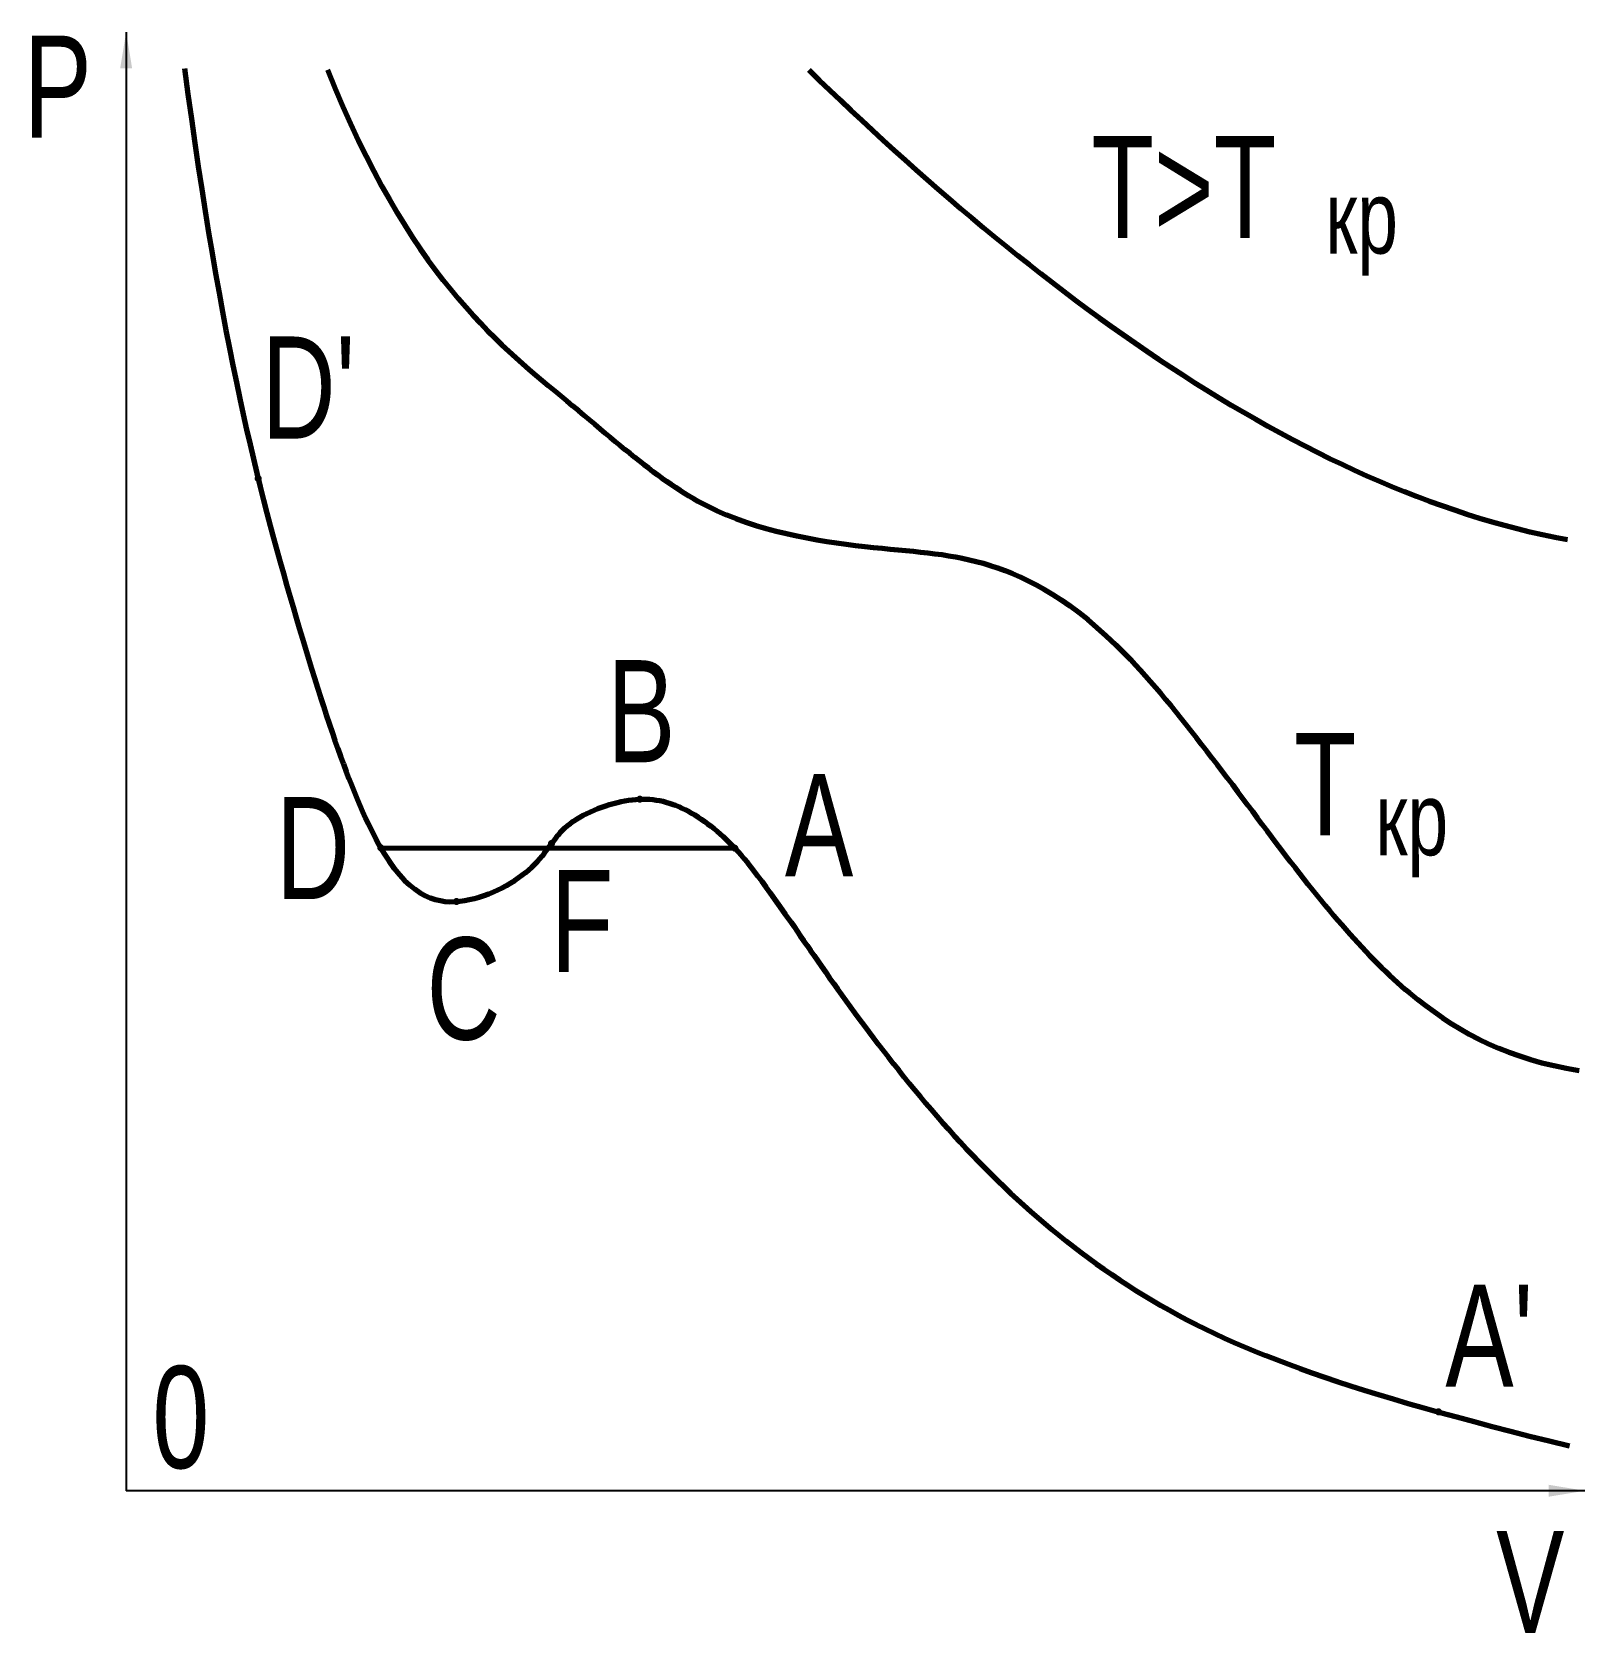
# Model space of a CAD drawing. Header units: millimetres. Extents: x -6 to 100, y -10 to 100.
import ezdxf

# ---------------------------------------------------------------- set-up
doc = ezdxf.new("R2010")
doc.units = ezdxf.units.MM
doc.layers.get('0').update_dxf_attribs({"linetype": 'CONTINUOUS', "lineweight": 0})
doc.styles.get("Standard").update_dxf_attribs({"font": 'txt', "width": 0.75})
doc.dimstyles.get("Standard").update_dxf_attribs({"dimtxt": 2.5, "dimasz": 2.5, "dimexe": 1.25, "dimexo": 0.625, "dimtad": 1, "dimtxsty": 'Standard', "dimcen": 2.5, "dimadec": 0, "dimazin": 0, "dimtfac": 1, "dimtmove": 0, "dimatfit": 3, "dimfxl": 1, "dimarcsym": 0})

msp = doc.modelspace()

# ---------------------------------------------------------------- linework, layer by layer
at = {"lineweight": 70}
msp.add_line((17.46, 44.07), (41.73, 44.05), dxfattribs=at)
for points in [[(4, 97.5), (6.5, 78.5), (11.75, 58.5), (17.75, 41), (23.25, 39.75), (28.5, 42.75), (29.66, 45.79), (34.41, 47.68), (37.85, 47.27), (41.45, 44.65), (44.4, 40.8), (54.4, 25.98), (69.12, 12.03), (83.84, 6.78), (98.94, 3.07)], [(13.8, 97.4), (19.4, 83.4), (31.4, 74), (39.8, 66.2), (52.2, 64.4), (58.8, 64.2), (68, 59.4), (80.2, 42.2), (88.2, 33), (94.8, 29.6), (99.6, 28.8)], [(46.8, 97.4), (62, 82.6), (80.4, 68.6), (98.8, 65.2)]]:
    msp.add_open_spline(points, degree=3, dxfattribs=at)
at = {"lineweight": 200}
for p in [(9.06, 69.39), (35.21, 47.41), (17.46, 44.07), (29.15, 44.36), (41.73, 44.05), (22.64, 40.4), (89.97, 5.41)]:
    msp.add_point(p, dxfattribs=at)

# ---------------------------------------------------------------- texts
at = {"lineweight": 50, "char_height": 7, "width": 100, "attachment_point": 5}
for s, insert in [('P', (-4.69, 96.25)), ('T>T', (72.5, 89.38)), ("D'", (12.5, 75.63)), ('B', (35.31, 53.44)), ('T', (82.19, 48.44)), ('A', (47.5, 45.63)), ('D', (12.81, 44.06)), ('F', (31.25, 39.06)), ('C', (23.13, 34.38)), ("A'", (93.44, 10.63)), ('0', (3.75, 5)), ('V', (96.25, -6.25))]:
    msp.add_mtext(s, dxfattribs=dict(at, insert=insert))
at = {"lineweight": 35, "char_height": 5, "width": 100, "attachment_point": 5}
for insert in [(84.69, 86.56), (88.13, 45.31)]:
    msp.add_mtext('кр', dxfattribs=dict(at, insert=insert))

# ---------------------------------------------------------------- leaders
at = {"lineweight": 70}
for points in [[(0, 100), (0, 0)], [(100, 0), (0, 0)]]:
    msp.add_leader(points, dimstyle='Standard', dxfattribs=at)

doc.saveas('drawing.dxf')
